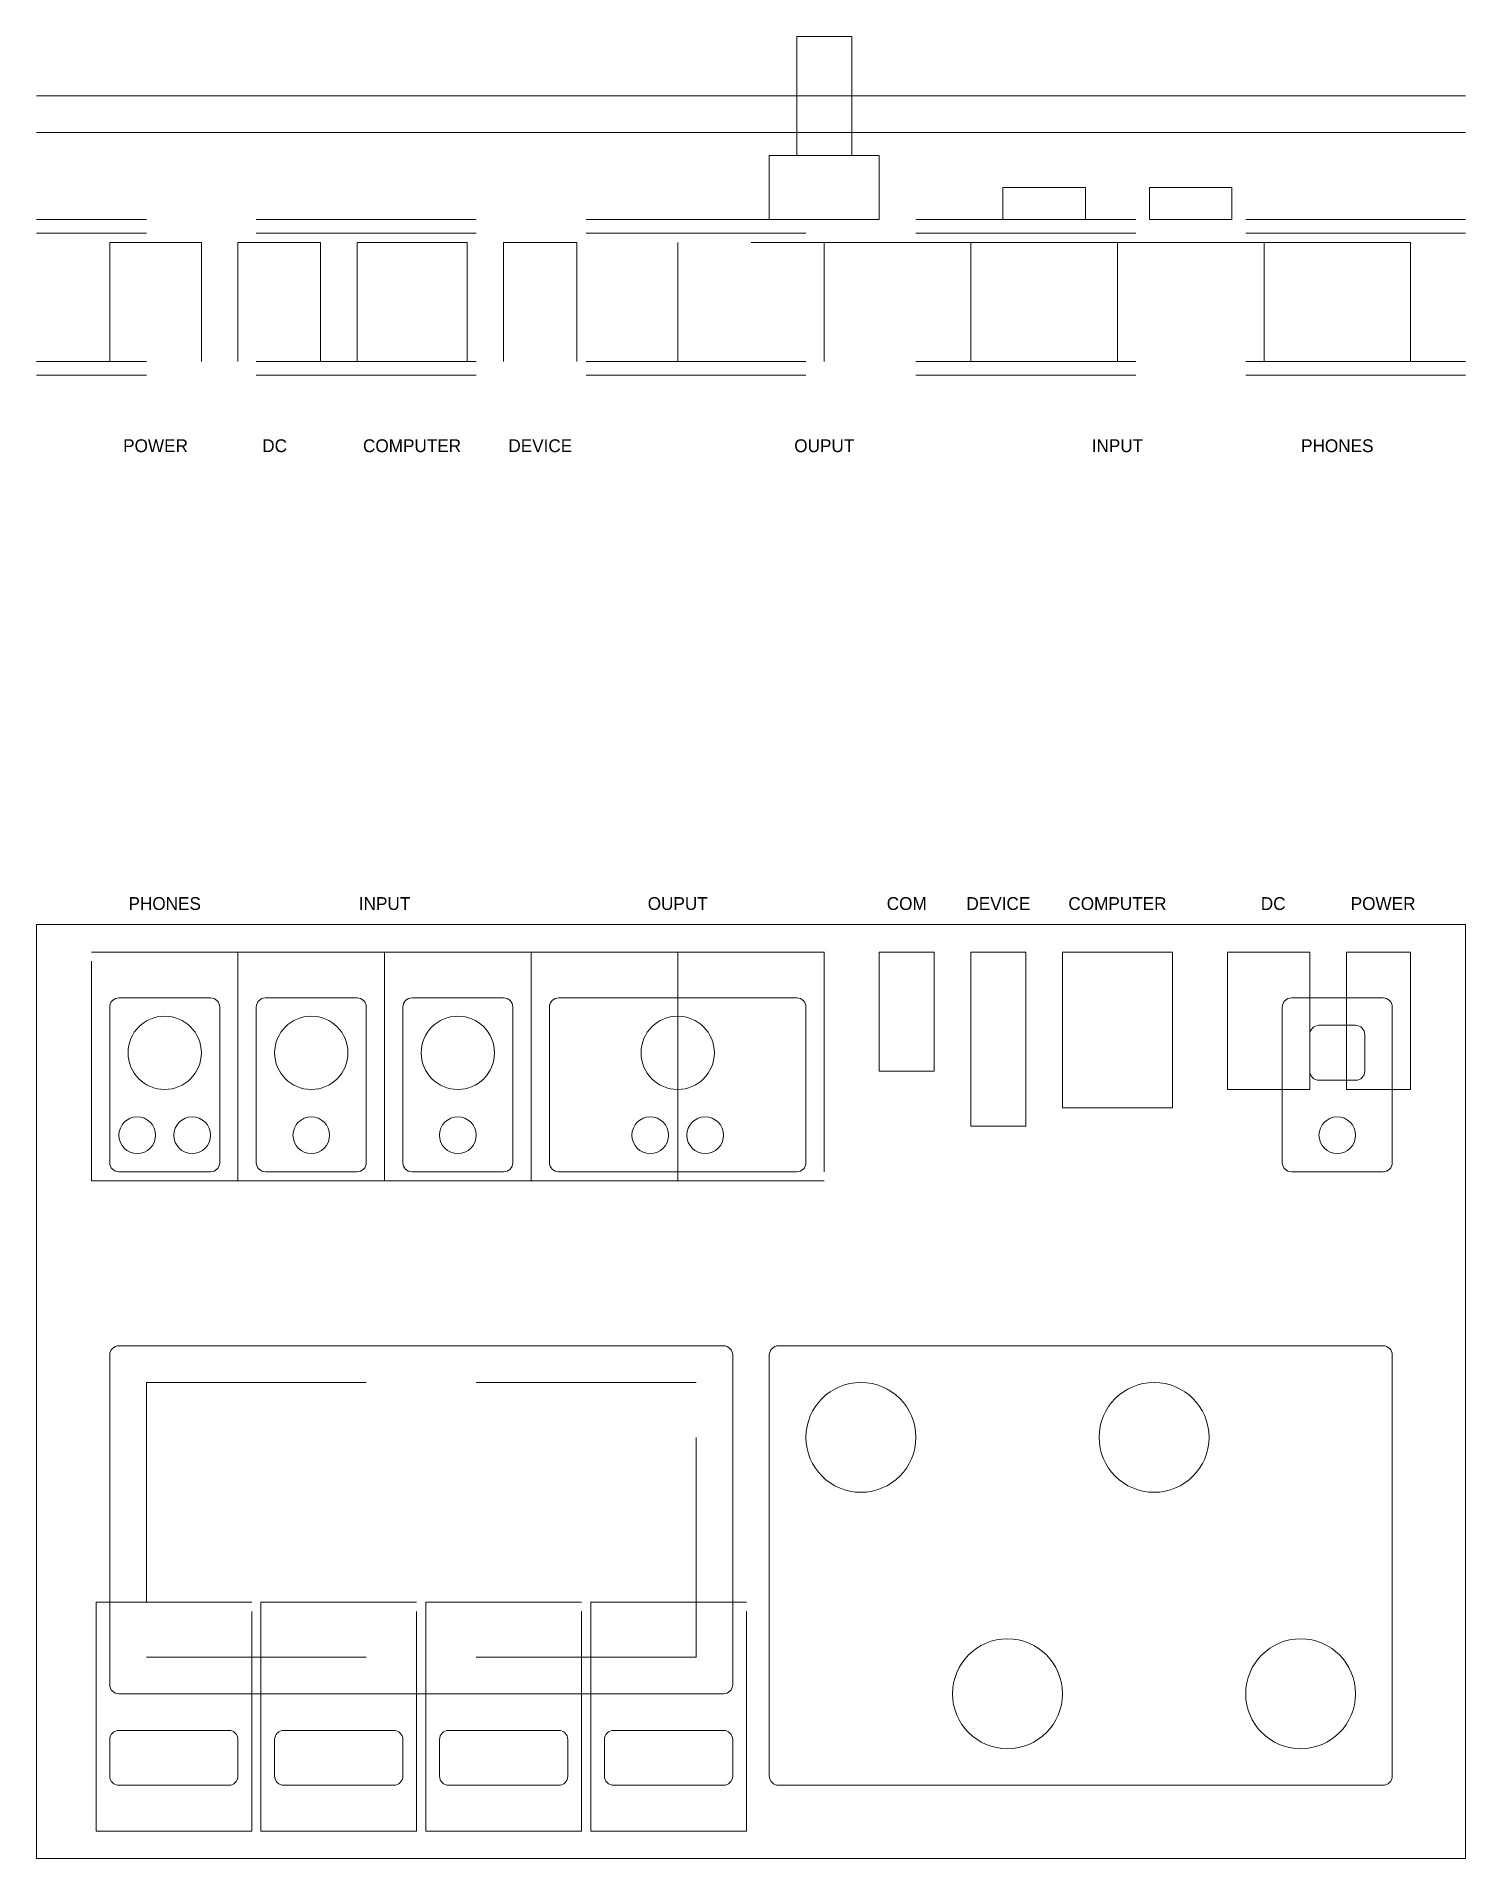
# Model space of a CAD drawing. Header units: millimetres. Extents: x 0 to 156, y -102 to 97.
import ezdxf

# ---------------------------------------------------------------- set-up
doc = ezdxf.new("R2010")
doc.units = ezdxf.units.MM
doc.linetypes.add('DASHEDX2', pattern=[36, 24, -12])
doc.layers.get('0').update_dxf_attribs({"color": 178, "lineweight": 5, "true_color": 0x000000})
doc.layers.add('internal', color=8, linetype='DASHEDX2', lineweight=5, true_color=0x808080)
doc.layers.add('outlines', color=253, linetype='Continuous', lineweight=5, true_color=0xa0a0a4)
doc.styles.add('textstyle0', font='')
doc.styles.add('textstyle1', font='')
doc.styles.add('textstyle10', font='')
doc.styles.add('textstyle11', font='')
doc.styles.add('textstyle12', font='')
doc.styles.add('textstyle13', font='')
doc.styles.add('textstyle14', font='')
doc.styles.add('textstyle2', font='')
doc.styles.add('textstyle3', font='')
doc.styles.add('textstyle4', font='')
doc.styles.add('textstyle5', font='')
doc.styles.add('textstyle6', font='')
doc.styles.add('textstyle7', font='')
doc.styles.add('textstyle8', font='')
doc.styles.add('textstyle9', font='')
doc.styles.get('textstyle0').set_extended_font_data('Arial')
doc.styles.get('textstyle1').set_extended_font_data('Arial')
doc.styles.get('textstyle10').set_extended_font_data('Arial')
doc.styles.get('textstyle11').set_extended_font_data('Arial')
doc.styles.get('textstyle12').set_extended_font_data('Arial')
doc.styles.get('textstyle13').set_extended_font_data('Arial')
doc.styles.get('textstyle14').set_extended_font_data('Arial')
doc.styles.get('textstyle2').set_extended_font_data('Arial')
doc.styles.get('textstyle3').set_extended_font_data('Arial')
doc.styles.get('textstyle4').set_extended_font_data('Arial')
doc.styles.get('textstyle5').set_extended_font_data('Arial')
doc.styles.get('textstyle6').set_extended_font_data('Arial')
doc.styles.get('textstyle7').set_extended_font_data('Arial')
doc.styles.get('textstyle8').set_extended_font_data('Arial')
doc.styles.get('textstyle9').set_extended_font_data('Arial')

msp = doc.modelspace()

# ---------------------------------------------------------------- linework, layer by layer
for p, q in [((89, 97), (83, 97)), ((83, 97), (83, 84)), ((89, 84), (89, 97)), ((156, 90.5), (0, 90.5)), ((156, 86.5), (0, 86.5)), ((92, 84), (80, 84)), ((80, 84), (80, 77)), ((83, 84), (89, 84)), ((92, 77), (92, 84)), ((105.5, 77), (105.5, 80.5)), ((105.5, 80.5), (114.5, 80.5)), ((114.5, 80.5), (114.5, 77)), ((121.5, 77), (121.5, 80.5)), ((121.5, 80.5), (130.5, 80.5)), ((130.5, 80.5), (130.5, 77)), ((80, 77), (92, 77)), ((114.5, 77), (105.5, 77)), ((130.5, 77), (121.5, 77)), ((0, -102), (0, 0)), ((0, 0), (156, 0)), ((108, 0), (122, 0)), ((156, -102), (156, 0)), ((144, -11), (140, -11)), ((139, -16), (139, -12)), ((145, -16), (145, -12)), ((140, -17), (144, -17)), ((8, -47), (8, -83)), ((75, -46), (9, -46)), ((76, -47), (76, -83)), ((76, -65), (76, -65)), ((9, -84), (75, -84)), ((8, -89), (8, -93)), ((21, -88), (9, -88)), ((22, -93), (22, -89)), ((26, -89), (26, -93)), ((39, -88), (27, -88)), ((40, -93), (40, -89)), ((44, -89), (44, -93)), ((57, -88), (45, -88)), ((58, -93), (58, -89)), ((62, -89), (62, -93)), ((75, -88), (63, -88)), ((76, -93), (76, -89)), ((9, -94), (21, -94)), ((27, -94), (39, -94)), ((45, -94), (57, -94)), ((63, -94), (75, -94)), ((0, -102), (156, -102))]:
    msp.add_line(p, q)
for centre, radius in [((14, -14), 4), ((30, -14), 4), ((46, -14), 4), ((70, -14), 4), ((11, -23), 2), ((17, -23), 2), ((30, -23), 2), ((46, -23), 2), ((67, -23), 2), ((73, -23), 2), ((142, -23), 2), ((90, -56), 6), ((122, -56), 6), ((106, -84), 6), ((138, -84), 6)]:
    msp.add_circle(centre, radius)
for centre, start, end in [((140, -12), 90, 180), ((144, -12), 0, 90), ((140, -16), 180, 270), ((144, -16), 270, 0), ((9, -47), 90, 180), ((75, -47), 0, 90), ((9, -83), 180, 270), ((75, -83), 270, 0), ((9, -89), 90, 180), ((21, -89), 0, 90), ((27, -89), 90, 180), ((39, -89), 0, 90), ((45, -89), 90, 180), ((57, -89), 0, 90), ((63, -89), 90, 180), ((75, -89), 0, 90), ((9, -93), 180, 270), ((21, -93), 270, 0), ((27, -93), 180, 270), ((39, -93), 270, 0), ((45, -93), 180, 270), ((57, -93), 270, 0), ((63, -93), 180, 270), ((75, -93), 270, 0)]:
    msp.add_arc(centre, 1, start, end)
at = {"layer": 'internal'}
for p, q in [((156, 77), (0, 77)), ((156, 75.5), (0, 75.5)), ((8, 74.5), (8, 61.5)), ((18, 74.5), (8, 74.5)), ((18, 61.5), (18, 74.5)), ((22, 74.5), (22, 61.5)), ((31, 74.5), (22, 74.5)), ((31, 61.5), (31, 74.5)), ((35, 74.5), (35, 61.5)), ((47, 74.5), (35, 74.5)), ((47, 61.5), (47, 74.5)), ((51, 74.5), (51, 61.5)), ((59, 74.5), (51, 74.5)), ((59, 61.5), (59, 74.5)), ((70, 74.5), (70, 61.5)), ((102, 74.5), (70, 74.5)), ((86, 74.5), (86, 61.5)), ((118, 74.5), (102, 74.5)), ((102, 74.5), (102, 61.5)), ((118, 61.5), (118, 74.5)), ((134, 74.5), (118, 74.5)), ((134, 61.5), (134, 74.5)), ((150, 74.5), (134, 74.5)), ((150, 61.5), (150, 74.5)), ((156, 61.5), (0, 61.5)), ((156, 60), (0, 60)), ((6, -28), (6, -3)), ((6, -3), (22, -3)), ((22, -28), (22, -3)), ((22, -3), (38, -3)), ((22, -3), (22, -28)), ((38, -28), (38, -3)), ((38, -3), (54, -3)), ((38, -3), (38, -28)), ((54, -28), (54, -3)), ((54, -3), (70, -3)), ((54, -3), (54, -28)), ((70, -28), (70, -3)), ((70, -3), (86, -3)), ((70, -3), (70, -28)), ((86, -3), (86, -28)), ((98, -3), (92, -3)), ((92, -3), (92, -16)), ((98, -16), (98, -3)), ((102, -3), (108, -3)), ((102, -22), (102, -3)), ((108, -3), (108, -22)), ((112, -20), (112, -3)), ((112, -3), (124, -3)), ((124, -3), (124, -20)), ((130, -18), (130, -3)), ((130, -3), (139, -3)), ((139, -3), (139, -18)), ((143, -3), (150, -3)), ((143, -18), (143, -3)), ((150, -3), (150, -18)), ((92, -16), (98, -16)), ((139, -18), (130, -18)), ((150, -18), (143, -18)), ((124, -20), (112, -20)), ((108, -22), (102, -22)), ((22, -28), (6, -28)), ((38, -28), (22, -28)), ((54, -28), (38, -28)), ((70, -28), (54, -28)), ((86, -28), (70, -28)), ((12, -50), (12, -80)), ((72, -50), (12, -50)), ((72, -80), (72, -50)), ((6.5, -99), (6.5, -74)), ((6.5, -74), (6.5, -99)), ((23.5, -74), (6.5, -74)), ((23.5, -99), (23.5, -74)), ((24.5, -99), (24.5, -74)), ((24.5, -74), (24.5, -99)), ((41.5, -74), (24.5, -74)), ((41.5, -99), (41.5, -74)), ((42.5, -99), (42.5, -74)), ((42.5, -74), (42.5, -99)), ((59.5, -74), (42.5, -74)), ((59.5, -99), (59.5, -74)), ((60.5, -99), (60.5, -74)), ((60.5, -74), (60.5, -99)), ((77.5, -74), (60.5, -74)), ((77.5, -99), (77.5, -74)), ((12, -80), (72, -80)), ((6.5, -99), (23.5, -99)), ((24.5, -99), (41.5, -99)), ((42.5, -99), (59.5, -99)), ((60.5, -99), (77.5, -99))]:
    msp.add_line(p, q, dxfattribs=at)
at = {"layer": 'outlines'}
for p, q in [((8, -26), (8, -9)), ((9, -8), (19, -8)), ((20, -9), (20, -26)), ((24, -26), (24, -9)), ((25, -8), (35, -8)), ((36, -9), (36, -26)), ((40, -26), (40, -9)), ((41, -8), (51, -8)), ((52, -9), (52, -26)), ((56, -26), (56, -9)), ((57, -8), (83, -8)), ((84, -9), (84, -26)), ((136, -9), (136, -26)), ((137, -8), (147, -8)), ((148, -9), (148, -26)), ((19, -27), (9, -27)), ((35, -27), (25, -27)), ((51, -27), (41, -27)), ((83, -27), (57, -27)), ((147, -27), (137, -27)), ((80, -47), (80, -93)), ((147, -46), (81, -46)), ((148, -93), (148, -47)), ((81, -94), (147, -94))]:
    msp.add_line(p, q, dxfattribs=at)
for centre, start, end in [((9, -9), 90, 180), ((19, -9), 0, 90), ((25, -9), 90, 180), ((35, -9), 0, 90), ((41, -9), 90, 180), ((51, -9), 0, 90), ((57, -9), 90, 180), ((83, -9), 0, 90), ((137, -9), 90, 180), ((147, -9), 0, 90), ((9, -26), 180, 270), ((19, -26), 270, 0), ((25, -26), 180, 270), ((35, -26), 270, 0), ((41, -26), 180, 270), ((51, -26), 270, 0), ((57, -26), 180, 270), ((83, -26), 270, 0), ((137, -26), 180, 270), ((147, -26), 270, 0), ((81, -47), 90, 180), ((147, -47), 0, 90), ((81, -93), 180, 270), ((147, -93), 270, 0)]:
    msp.add_arc(centre, 1, start, end, dxfattribs=at)

# ---------------------------------------------------------------- texts
at = {"char_height": 1.4, "attachment_point": 2}
for s, insert, style in [('\\fAndale Mono|b0|i0|c0|p0;POWER', (13, 53), 'textstyle10'), ('\\fAndale Mono|b0|i0|c0|p0;DC', (26, 53), 'textstyle11'), ('\\fAndale Mono|b0|i0|c0|p0;COMPUTER', (41, 53), 'textstyle12'), ('\\fAndale Mono|b0|i0|c0|p0;DEVICE', (55, 53), 'textstyle13'), ('\\fAndale Mono|b0|i0|c0|p0;OUPUT', (86, 53), 'textstyle9'), ('\\fAndale Mono|b0|i0|c0|p0;INPUT', (118, 53), 'textstyle8'), ('\\fAndale Mono|b0|i0|c0|p0;PHONES', (142, 53), 'textstyle7'), ('\\fAndale Mono|b0|i0|c0|p0;PHONES', (14, 3), 'textstyle0'), ('\\fAndale Mono|b0|i0|c0|p0;INPUT', (38, 3), 'textstyle1'), ('\\fAndale Mono|b0|i0|c0|p0;OUPUT', (70, 3), 'textstyle2'), ('\\fAndale Mono|b0|i0|c0|p0;COM\\P', (95, 3), 'textstyle14'), ('\\fAndale Mono|b0|i0|c0|p0;DEVICE', (105, 3), 'textstyle6'), ('\\fAndale Mono|b0|i0|c0|p0;COMPUTER', (118, 3), 'textstyle5'), ('\\fAndale Mono|b0|i0|c0|p0;DC', (135, 3), 'textstyle4'), ('\\fAndale Mono|b0|i0|c0|p0;POWER', (147, 3), 'textstyle3')]:
    msp.add_mtext(s, dxfattribs=dict(at, insert=insert, style=style))

doc.saveas('drawing.dxf')
